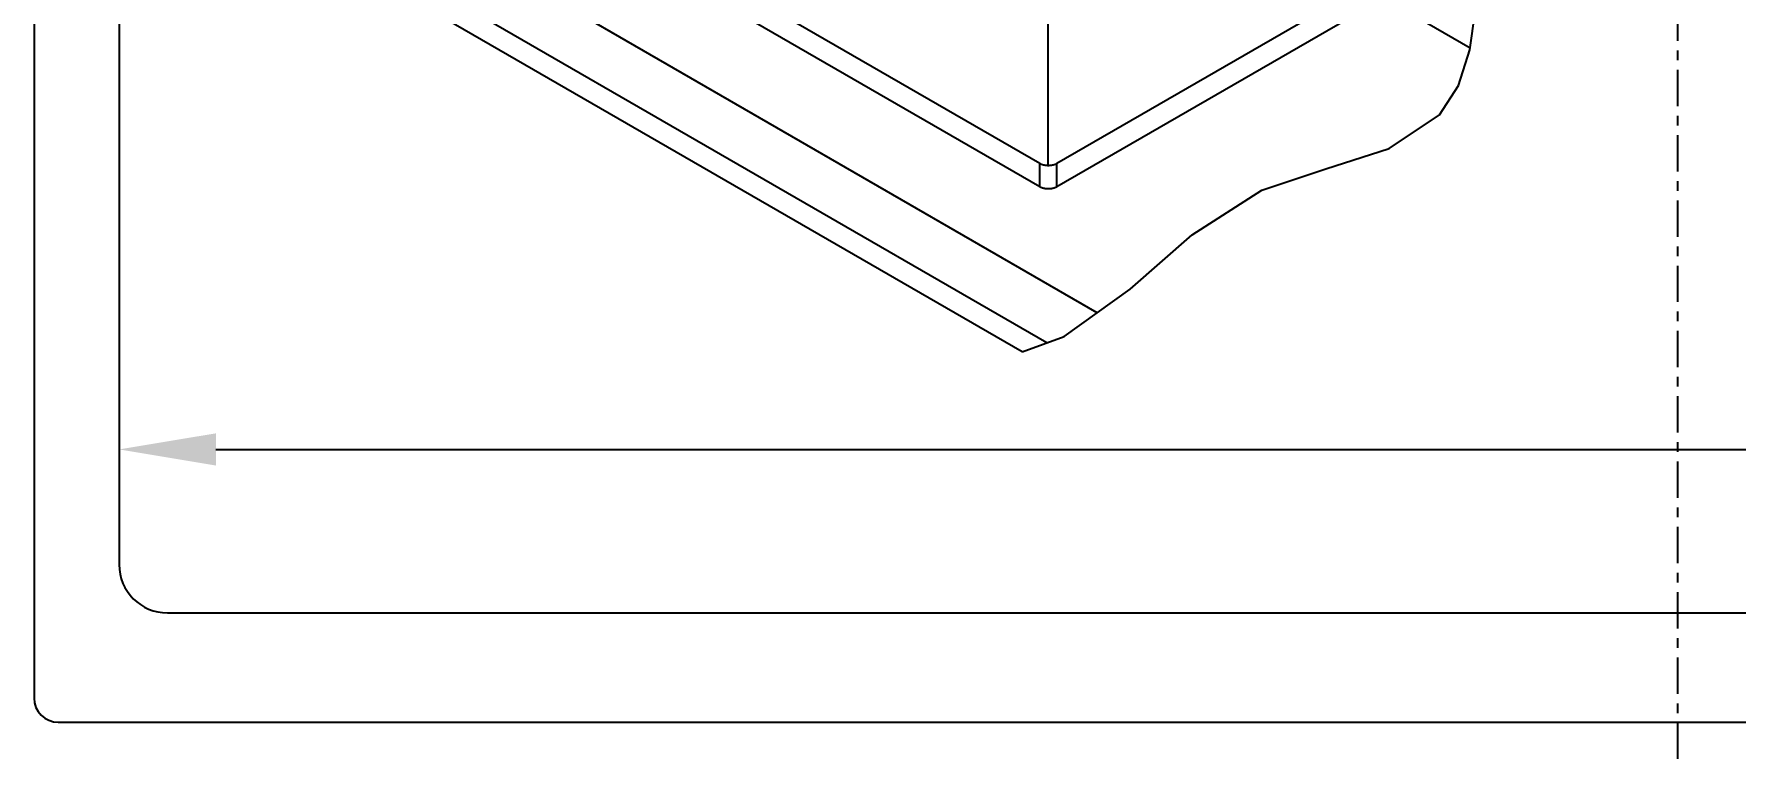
# Model space of a CAD drawing. Extents: x -347 to 953, y -714 to 758.
# Drawn here: x 202.06 to 219.67, y -49.29 to -41.8 of the extents above; entities that cross this region are included whole.
import ezdxf

# ---------------------------------------------------------------- set-up
doc = ezdxf.new("R2010")
doc.units = 0
doc.header["$MEASUREMENT"] = 0
doc.linetypes.add('CENTER', pattern=[0.6, 0.375, -0.075, 0.075, -0.075])
doc.layers.get('0').update_dxf_attribs({"linetype": 'CONTINUOUS'})
doc.layers.get('Defpoints').update_dxf_attribs({"linetype": 'CONTINUOUS'})
doc.layers.add('_CURVE', color=7, linetype='CONTINUOUS')
doc.styles.get("Standard").update_dxf_attribs({"font": 'arial.ttf'})
doc.dimstyles.get("Standard").update_dxf_attribs({"dimtxt": 2.25, "dimasz": 1, "dimexe": 0.18, "dimexo": 0.0625, "dimgap": 0.09, "dimtad": 0, "dimdec": 4, "dimzin": 0, "dimdsep": 46, "dimlunit": 5, "dimtxsty": 'Standard', "dimcen": 1, "dimclrd": 3, "dimclre": 3, "dimadec": 0, "dimazin": 0, "dimtfac": 1, "dimtdec": 4, "dimtofl": 0, "dimtmove": 0, "dimatfit": 3, "dimfxl": 1, "dimtolj": 1, "dimtzin": 0, "dimarcsym": 0})

# ---------------------------------------------------------------- blocks, each defined once
blk = doc.blocks.new('*D98')
at = {"color": 3, "linetype": 'Continuous', "lineweight": -2, "transparency": 16777216}
for p, q in [((202.945, -45.351), (202.945, -46.274)), ((235.185, -45.324), (235.185, -46.274)), ((203.945, -46.094), (222.625, -46.094)), ((234.185, -46.094), (228.844, -46.094))]:
    blk.add_line(p, q, dxfattribs=at)
at = {"color": 3, "linetype": 'Continuous', "transparency": 16777216}
for points in [[(203.945, -45.928), (203.945, -46.261), (202.945, -46.094)], [(234.185, -45.928), (234.185, -46.261), (235.185, -46.094)]]:
    blk.add_solid(points, dxfattribs=at)
at = {"layer": 'Defpoints', "color": 0, "linetype": 'Continuous', "transparency": 16777216}
for p in [(202.945, -45.288), (235.185, -45.261), (202.945, -46.094)]:
    blk.add_point(p, dxfattribs=at)
at = {"color": 0, "linetype": 'Continuous', "transparency": 16777216, "insert": (225.734, -46.094), "char_height": 2.25, "attachment_point": 5}
blk.add_mtext('\\A1;32{\\H1x;\\S1/4;}"', dxfattribs=at)

msp = doc.modelspace()

# ---------------------------------------------------------------- linework, layer by layer
at = {"color": 7, "linetype": 'Continuous'}
for p, q in [((207.06361, -40.017146), (212.465925, -43.136103)), ((206.943398, -40.188611), (212.465925, -43.376971)), ((213.059248, -44.680925), (205.583656, -40.364988)), ((212.53721, -44.99191), (205.016635, -40.650003)), ((212.282366, -45.085641), (204.816687, -40.775428)), ((212.642702, -43.136103), (216.02089, -41.185716)), ((212.554314, -43.15724), (212.554314, -41.492701)), ((212.642702, -43.376971), (216.02089, -41.426584)), ((216.91757, -41.944271), (216.02089, -41.426584)), ((216.914784, -41.964247), (216.969389, -41.572771)), ((216.794911, -42.329946), (216.914784, -41.964247)), ((216.601359, -42.635968), (216.794911, -42.329946)), ((216.078951, -42.984439), (216.601359, -42.635968)), ((215.423626, -43.192056), (216.078951, -42.984439)), ((214.761211, -43.41292), (215.423626, -43.192056)), ((214.043334, -43.875045), (214.761211, -43.41292)), ((213.400847, -44.436669), (214.043334, -43.875045)), ((212.716601, -44.925931), (213.400847, -44.436669)), ((212.282366, -45.085641), (212.716601, -44.925931))]:
    msp.add_line(p, q, dxfattribs=at)
at = {"color": 9, "linetype": 'Continuous'}
for p, q in [((212.465925, -43.376971), (212.465925, -43.136103)), ((212.642702, -43.376971), (212.642702, -43.136103))]:
    msp.add_line(p, q, dxfattribs=at)
at = {"color": 7, "linetype": 'Continuous'}
for points in [[(212.465925, -43.136103), (212.467876, -43.137205), (212.469866, -43.138281), (212.471895, -43.139331), (212.473964, -43.140356), (212.476073, -43.141355), (212.478218, -43.142327), (212.480399, -43.143272), (212.482617, -43.144189), (212.484867, -43.145078), (212.48715, -43.145938), (212.489467, -43.14677), (212.491813, -43.147572), (212.494189, -43.148344), (212.496595, -43.149086), (212.499027, -43.149798), (212.501486, -43.150479), (212.50397, -43.151129), (212.506478, -43.151747), (212.509008, -43.152333), (212.511561, -43.152888), (212.514133, -43.15341), (212.516725, -43.1539), (212.519335, -43.154357), (212.521961, -43.154781), (212.524602, -43.155172), (212.527259, -43.15553), (212.529927, -43.155854), (212.532607, -43.156144), (212.535298, -43.1564), (212.537998, -43.156623), (212.540705, -43.156811), (212.543419, -43.156966), (212.546138, -43.157086), (212.548861, -43.157172), (212.551587, -43.157223), (212.554313, -43.15724), (212.55704, -43.157223), (212.559766, -43.157172), (212.562489, -43.157086), (212.565207, -43.156966), (212.567922, -43.156811), (212.570629, -43.156623), (212.573328, -43.1564), (212.57602, -43.156144), (212.5787, -43.155854), (212.581368, -43.15553), (212.584024, -43.155172), (212.586666, -43.154781), (212.589292, -43.154357), (212.591902, -43.1539), (212.594493, -43.15341), (212.597065, -43.152888), (212.599618, -43.152333), (212.602149, -43.151747), (212.604656, -43.151128), (212.607141, -43.150478), (212.609599, -43.149798), (212.612031, -43.149086), (212.614437, -43.148344), (212.616813, -43.147571), (212.61916, -43.14677), (212.621476, -43.145938), (212.62376, -43.145078), (212.62601, -43.144189), (212.628227, -43.143271), (212.630408, -43.142327), (212.632553, -43.141355), (212.634662, -43.140356), (212.636731, -43.139331), (212.638761, -43.138281), (212.640751, -43.137205), (212.642702, -43.136103)], [(212.465925, -43.376971), (212.467876, -43.378073), (212.469866, -43.379149), (212.471895, -43.3802), (212.473964, -43.381224), (212.476073, -43.382224), (212.478218, -43.383195), (212.480399, -43.38414), (212.482617, -43.385057), (212.484867, -43.385946), (212.48715, -43.386806), (212.489467, -43.387638), (212.491813, -43.38844), (212.494189, -43.389212), (212.496595, -43.389955), (212.499027, -43.390666), (212.501486, -43.391347), (212.50397, -43.391997), (212.506478, -43.392615), (212.509008, -43.393202), (212.511561, -43.393756), (212.514133, -43.394279), (212.516725, -43.394768), (212.519335, -43.395225), (212.521961, -43.395649), (212.524602, -43.39604), (212.527259, -43.396398), (212.529927, -43.396722), (212.532607, -43.397012), (212.535298, -43.397269), (212.537998, -43.397491), (212.540705, -43.39768), (212.543419, -43.397834), (212.546138, -43.397954), (212.548861, -43.39804), (212.551587, -43.398091), (212.554313, -43.398108), (212.55704, -43.398091), (212.559766, -43.39804), (212.562489, -43.397954), (212.565207, -43.397834), (212.567922, -43.397679), (212.570629, -43.397491), (212.573328, -43.397269), (212.57602, -43.397012), (212.5787, -43.396722), (212.581368, -43.396398), (212.584024, -43.39604), (212.586666, -43.395649), (212.589292, -43.395225), (212.591902, -43.394768), (212.594493, -43.394278), (212.597065, -43.393756), (212.599618, -43.393201), (212.602149, -43.392615), (212.604656, -43.391997), (212.607141, -43.391347), (212.609599, -43.390666), (212.612031, -43.389954), (212.614437, -43.389212), (212.616813, -43.38844), (212.61916, -43.387638), (212.621476, -43.386806), (212.62376, -43.385946), (212.62601, -43.385057), (212.628227, -43.38414), (212.630408, -43.383195), (212.632553, -43.382223), (212.634662, -43.381224), (212.636731, -43.380199), (212.638761, -43.379149), (212.640751, -43.378073), (212.642702, -43.376971)]]:
    msp.add_lwpolyline(points, dxfattribs=at)
at = {"layer": '_CURVE', "color": 2, "linetype": 'CENTER'}
msp.add_line((219.064854, -49.294526), (219.064854, -27.044526), dxfattribs=at)
at = {"layer": '_CURVE', "color": 7, "linetype": 'Continuous'}
for p, q in [((202.944854, -28.174526), (202.944854, -47.284526)), ((203.444854, -47.784526), (234.684854, -47.784526))]:
    msp.add_line(p, q, dxfattribs=at)
at = {"layer": '_CURVE', "color": 8}
for p, q in [((202.064854, -29.674526), (202.064854, -48.664526)), ((202.314854, -48.914526), (235.814854, -48.914526))]:
    msp.add_line(p, q, dxfattribs=at)
at = {"layer": '_CURVE', "color": 7, "linetype": 'Continuous'}
msp.add_arc((203.444854, -47.284526), 0.5, 180, 270, dxfattribs=at)
at = {"layer": '_CURVE', "color": 8}
msp.add_arc((202.314854, -48.664526), 0.25, 180, 270, dxfattribs=at)

# ---------------------------------------------------------------- dimensions: what is measured, and where the dimension line sits
at = {"color": 2, "linetype": 'Continuous'}
dim = msp.add_linear_dim(base=(202.944854, -46.094413), p1=(235.184854, -45.26103), p2=(202.944854, -45.288409), angle=180, dimstyle='Standard', override={"dimpost": '"'}, dxfattribs=at)
dim.commit()
dim.dimension.update_dxf_attribs({"geometry": '*D98', "text_midpoint": (225.734411, -46.094413), "dimtype": 160})

doc.saveas('drawing.dxf')
